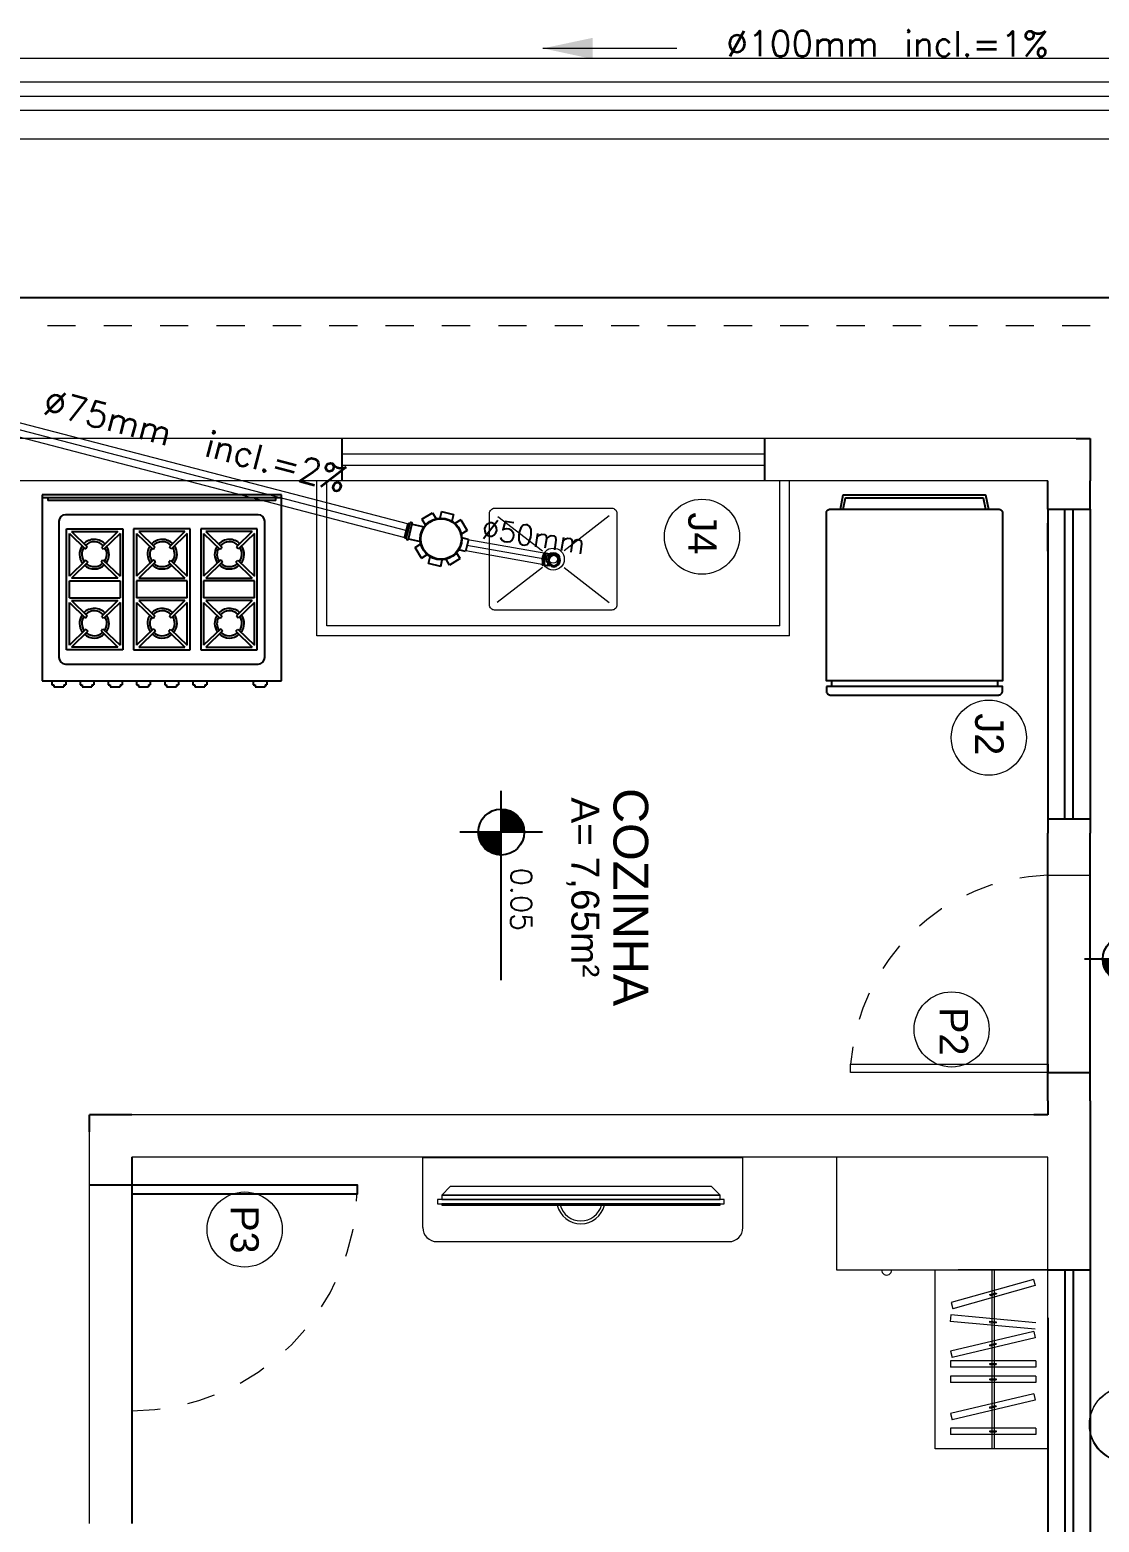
# Model space of a CAD drawing. Header units: millimetres. Extents: x 1345 to 2117, y 1214 to 1365.
# Drawn here: x 1955.26 to 1959.05, y 1255.8 to 1261.1 of the extents above; entities that cross this region are included whole.
import ezdxf
from ezdxf.enums import TextEntityAlignment as Align

# ---------------------------------------------------------------- set-up
doc = ezdxf.new("R2010")
doc.units = ezdxf.units.MM
doc.header["$LTSCALE"] = 0.5
doc.linetypes.add('HIDDEN2', pattern=[0.1875, 0.125, -0.0625])
for name, color, linetype in [('02', 2, 'Continuous'), ('ARCO', 7, 'HIDDEN2'), ('CONEXAO_ESGOTO', 7, 'Continuous'), ('DETALHE_CONEXAO_EG', 3, 'Continuous'), ('DIVERSOS', 4, 'Continuous'), ('ESQUADRIA', 3, 'Continuous'), ('ESQUADRIAS', 3, 'Continuous'), ('MOBIL-I', 251, 'Continuous'), ('parede', 2, 'Continuous'), ('PISO', 8, 'Continuous'), ('TEXTO2', 3, 'Continuous'), ('TUBULAÇÃO_ESGOTO', 6, 'Continuous'), ('TXT_0', 7, 'Continuous'), ('TXT_1', 3, 'Continuous')]:
    doc.layers.add(name, color=color, linetype=linetype)
doc.styles.add('ADITIVOCAD', font='ROMANS.shx')
doc.styles.add('ROMANS', font='romans', dxfattribs={"height": 0.1})
doc.styles.add('SANSSERIF', font='sas_____.pfb', dxfattribs={"height": 1})
doc.styles.get("Standard").update_dxf_attribs({"font": 'arial.ttf'})

# ---------------------------------------------------------------- blocks, each defined once
blk = doc.blocks.new('ADC_PE_AB1')
blk.add_lwpolyline([(0, -0.03), (1, -0.03), (1, 0), (0, 0)], close=True)
at = {"flags": 8}
blk.add_attdef('$PORTA', text='', height=0.09, dxfattribs=at).set_placement((0.5, -0.1569), align=Align.MIDDLE)
blk = doc.blocks.new('ADC_MCOZ_03')
for p, q in [((-0.2944, -0.66), (-0.2944, -0.68)), ((0.2944, -0.66), (0.2944, -0.68))]:
    blk.add_line(p, q)
for points in [[(-0.2625, -0.05), (-0.2525, 0), (0.2525, 0), (0.2625, -0.05)], [(-0.2523, -0.05), (-0.2443, -0.01), (0.2443, -0.01), (0.2523, -0.05)]]:
    blk.add_lwpolyline(points)
for points in [[(0.2984, -0.05, -0.414214), (0.3125, -0.0641), (0.3125, -0.66), (-0.3125, -0.66), (-0.3125, -0.0641, -0.414214), (-0.2984, -0.05)], [(-0.3125, -0.68), (-0.3125, -0.6959, 0.414214), (-0.2984, -0.71), (0.2984, -0.71, 0.414214), (0.3125, -0.6959), (0.3125, -0.68)]]:
    blk.add_lwpolyline(points, format="xyb", close=True)
blk = doc.blocks.new('ADC_MCOZ_19')
for p, q in [((-0.425, 0), (-0.425, -0.66)), ((0.425, 0), (-0.425, 0)), ((0.425, -0.66), (0.425, 0)), ((0.425, -0.01), (-0.425, -0.01)), ((-0.405, -0.01), (-0.405, -0.02)), ((0.405, -0.02), (-0.405, -0.02)), ((0.405, -0.02), (0.405, -0.01)), ((-0.365, -0.0934), (-0.365, -0.5766)), ((0.3416, -0.07), (-0.3416, -0.07)), ((0.365, -0.5766), (0.365, -0.0934)), ((-0.3382, -0.55), (-0.3382, -0.12)), ((-0.3382, -0.12), (-0.1382, -0.12)), ((-0.3282, -0.2885), (-0.3282, -0.1365)), ((-0.3282, -0.1365), (-0.271, -0.1919)), ((-0.3203, -0.13), (-0.2648, -0.184)), ((-0.3203, -0.13), (-0.156, -0.13)), ((-0.156, -0.13), (-0.2132, -0.1854)), ((-0.1482, -0.1365), (-0.2074, -0.1936)), ((-0.1482, -0.1365), (-0.1482, -0.2885)), ((-0.1382, -0.12), (-0.1382, -0.55)), ((-0.1, -0.12), (-0.1, -0.55)), ((0.1, -0.12), (-0.1, -0.12)), ((-0.09, -0.1365), (-0.09, -0.2885)), ((-0.09, -0.1365), (-0.0308, -0.1936)), ((-0.0821, -0.13), (-0.025, -0.1854)), ((0.0821, -0.13), (-0.0821, -0.13)), ((0.0821, -0.13), (0.0267, -0.184)), ((0.09, -0.1365), (0.0329, -0.1919)), ((0.09, -0.2885), (0.09, -0.1365)), ((0.1, -0.55), (0.1, -0.12)), ((0.1382, -0.12), (0.1382, -0.55)), ((0.3382, -0.12), (0.1382, -0.12)), ((0.1482, -0.1365), (0.2074, -0.1936)), ((0.1482, -0.1365), (0.1482, -0.2885)), ((0.156, -0.13), (0.2132, -0.1854)), ((0.3203, -0.13), (0.156, -0.13)), ((0.3203, -0.13), (0.2648, -0.184)), ((0.3282, -0.1365), (0.271, -0.1919)), ((0.3282, -0.2885), (0.3282, -0.1365)), ((0.3382, -0.55), (0.3382, -0.12)), ((-0.2692, -0.2316), (-0.3282, -0.2885)), ((-0.2622, -0.2389), (-0.3203, -0.295)), ((-0.2156, -0.2376), (-0.156, -0.295)), ((-0.2091, -0.23), (-0.1482, -0.2885)), ((-0.0291, -0.23), (-0.09, -0.2885)), ((-0.0226, -0.2376), (-0.0821, -0.295)), ((0.0241, -0.2389), (0.0821, -0.295)), ((0.031, -0.2316), (0.09, -0.2885)), ((0.2091, -0.23), (0.1482, -0.2885)), ((0.2156, -0.2376), (0.156, -0.295)), ((0.2622, -0.2389), (0.3203, -0.295)), ((0.2692, -0.2316), (0.3282, -0.2885)), ((-0.3282, -0.305), (-0.1482, -0.305)), ((-0.3282, -0.365), (-0.3282, -0.305)), ((-0.156, -0.295), (-0.3203, -0.295)), ((-0.1482, -0.305), (-0.1482, -0.365)), ((0.09, -0.305), (-0.09, -0.305)), ((-0.09, -0.305), (-0.09, -0.365)), ((-0.0821, -0.295), (0.0821, -0.295)), ((0.09, -0.365), (0.09, -0.305)), ((0.1482, -0.305), (0.1482, -0.365)), ((0.3282, -0.305), (0.1482, -0.305)), ((0.156, -0.295), (0.3203, -0.295)), ((0.3282, -0.365), (0.3282, -0.305)), ((-0.3282, -0.365), (-0.1482, -0.365)), ((0.09, -0.365), (-0.09, -0.365)), ((0.3282, -0.365), (0.1482, -0.365)), ((-0.3282, -0.3815), (-0.271, -0.4369)), ((-0.3282, -0.5335), (-0.3282, -0.3815)), ((-0.3203, -0.375), (-0.2648, -0.429)), ((-0.3203, -0.375), (-0.156, -0.375)), ((-0.156, -0.375), (-0.2132, -0.4304)), ((-0.1482, -0.3815), (-0.2074, -0.4386)), ((-0.1482, -0.3815), (-0.1482, -0.5335)), ((-0.09, -0.3815), (-0.0308, -0.4386)), ((-0.09, -0.3815), (-0.09, -0.5335)), ((0.0821, -0.375), (-0.0821, -0.375)), ((-0.0821, -0.375), (-0.025, -0.4304)), ((0.0821, -0.375), (0.0267, -0.429)), ((0.09, -0.3815), (0.0329, -0.4369)), ((0.09, -0.5335), (0.09, -0.3815)), ((0.1482, -0.3815), (0.1482, -0.5335)), ((0.1482, -0.3815), (0.2074, -0.4386)), ((0.156, -0.375), (0.2132, -0.4304)), ((0.3203, -0.375), (0.156, -0.375)), ((0.3203, -0.375), (0.2648, -0.429)), ((0.3282, -0.3815), (0.271, -0.4369)), ((0.3282, -0.5335), (0.3282, -0.3815)), ((-0.2692, -0.4766), (-0.3282, -0.5335)), ((-0.2091, -0.475), (-0.1482, -0.5335)), ((-0.0291, -0.475), (-0.09, -0.5335)), ((0.031, -0.4766), (0.09, -0.5335)), ((0.2091, -0.475), (0.1482, -0.5335)), ((0.2692, -0.4766), (0.3282, -0.5335)), ((-0.2622, -0.4839), (-0.3203, -0.54)), ((-0.2156, -0.4826), (-0.156, -0.54)), ((-0.0226, -0.4826), (-0.0821, -0.54)), ((0.0241, -0.4839), (0.0821, -0.54)), ((0.2156, -0.4826), (0.156, -0.54)), ((0.2622, -0.4839), (0.3203, -0.54)), ((-0.1382, -0.55), (-0.3382, -0.55)), ((-0.156, -0.54), (-0.3203, -0.54)), ((-0.1, -0.55), (0.1, -0.55)), ((-0.0821, -0.54), (0.0821, -0.54)), ((0.1382, -0.55), (0.3382, -0.55)), ((0.156, -0.54), (0.3203, -0.54)), ((-0.3416, -0.6), (0.3416, -0.6)), ((-0.425, -0.66), (0.425, -0.66)), ((-0.3899, -0.66), (-0.3899, -0.674)), ((-0.3899, -0.674), (-0.3829, -0.674)), ((-0.3829, -0.674), (-0.3829, -0.681)), ((-0.3829, -0.681), (-0.3479, -0.681)), ((-0.3479, -0.674), (-0.3479, -0.681)), ((-0.3479, -0.674), (-0.3409, -0.674)), ((-0.3409, -0.66), (-0.3409, -0.674)), ((-0.2899, -0.66), (-0.2899, -0.674)), ((-0.2899, -0.674), (-0.2829, -0.674)), ((-0.2829, -0.674), (-0.2829, -0.681)), ((-0.2829, -0.681), (-0.2479, -0.681)), ((-0.2479, -0.674), (-0.2479, -0.681)), ((-0.2479, -0.674), (-0.2409, -0.674)), ((-0.2409, -0.66), (-0.2409, -0.674)), ((-0.1899, -0.66), (-0.1899, -0.674)), ((-0.1899, -0.674), (-0.1829, -0.674)), ((-0.1829, -0.674), (-0.1829, -0.681)), ((-0.1829, -0.681), (-0.1479, -0.681)), ((-0.1479, -0.674), (-0.1479, -0.681)), ((-0.1479, -0.674), (-0.1409, -0.674)), ((-0.1409, -0.66), (-0.1409, -0.674)), ((-0.0899, -0.66), (-0.0899, -0.674)), ((-0.0899, -0.674), (-0.0829, -0.674)), ((-0.0829, -0.674), (-0.0829, -0.681)), ((-0.0829, -0.681), (-0.0479, -0.681)), ((-0.0479, -0.674), (-0.0479, -0.681)), ((-0.0479, -0.674), (-0.0409, -0.674)), ((-0.0409, -0.66), (-0.0409, -0.674)), ((0.0101, -0.66), (0.0101, -0.674)), ((0.0101, -0.674), (0.0171, -0.674)), ((0.0171, -0.674), (0.0171, -0.681)), ((0.0171, -0.681), (0.0521, -0.681)), ((0.0521, -0.674), (0.0521, -0.681)), ((0.0521, -0.674), (0.0591, -0.674)), ((0.0591, -0.66), (0.0591, -0.674)), ((0.1101, -0.66), (0.1101, -0.674)), ((0.1101, -0.674), (0.1171, -0.674)), ((0.1171, -0.674), (0.1171, -0.681)), ((0.1171, -0.681), (0.1521, -0.681)), ((0.1521, -0.674), (0.1521, -0.681)), ((0.1521, -0.674), (0.1591, -0.674)), ((0.1591, -0.66), (0.1591, -0.674)), ((0.3241, -0.66), (0.3241, -0.674)), ((0.3241, -0.674), (0.3311, -0.674)), ((0.3311, -0.674), (0.3311, -0.681)), ((0.3311, -0.681), (0.3661, -0.681)), ((0.3661, -0.674), (0.3661, -0.681)), ((0.3661, -0.674), (0.3731, -0.674)), ((0.3731, -0.66), (0.3731, -0.674))]:
    blk.add_line(p, q)
for centre, radius, start, end in [((-0.3416, -0.0934), 0.0234, 90, 180), ((0.3416, -0.0934), 0.0234, 360, 90), ((-0.2397, -0.2103), 0.0525, 42.0892, 135.793), ((0.0015, -0.2103), 0.0525, 44.207, 137.9108), ((0.2397, -0.2103), 0.0525, 44.207, 137.9108), ((-0.2397, -0.2103), 0.0525, 146.7284, 216.956), ((-0.2397, -0.2103), 0.0442, 147.9107, 216.4727), ((-0.2397, -0.2103), 0.0364, 133.7108, 149.5156), ((-0.2397, -0.2103), 0.0442, 42.5726, 134.909), ((-0.2397, -0.2103), 0.0364, 27.382, 43.227), ((-0.2397, -0.2103), 0.0442, 326.0457, 29.5488), ((-0.2397, -0.2103), 0.0525, 325.1618, 31.1407), ((0.0015, -0.2103), 0.0525, 148.8593, 214.8382), ((0.0015, -0.2103), 0.0442, 150.4512, 213.9543), ((0.0015, -0.2103), 0.0442, 45.091, 137.4274), ((0.0015, -0.2103), 0.0364, 136.773, 152.618), ((0.0015, -0.2103), 0.0364, 30.4844, 46.2892), ((0.0015, -0.2103), 0.0442, 323.5273, 32.0893), ((0.0015, -0.2103), 0.0525, 323.044, 33.2716), ((0.2397, -0.2103), 0.0525, 148.8593, 214.8382), ((0.2397, -0.2103), 0.0442, 150.4512, 213.9543), ((0.2397, -0.2103), 0.0442, 45.091, 137.4274), ((0.2397, -0.2103), 0.0364, 136.773, 152.618), ((0.2397, -0.2103), 0.0364, 30.4844, 46.2892), ((0.2397, -0.2103), 0.0442, 323.5273, 32.0893), ((0.2397, -0.2103), 0.0525, 323.044, 33.2716), ((-0.2397, -0.2103), 0.0525, 227.9045, 314.2264), ((-0.2397, -0.2103), 0.0364, 215.8183, 231.6632), ((-0.2397, -0.2103), 0.0442, 229.4965, 313.0441), ((-0.2397, -0.2103), 0.0364, 311.4391, 327.244), ((0.0015, -0.2103), 0.0525, 225.7736, 312.0955), ((0.0015, -0.2103), 0.0364, 212.756, 228.5609), ((0.0015, -0.2103), 0.0442, 226.9559, 310.5035), ((0.0015, -0.2103), 0.0364, 308.3368, 324.1817), ((0.2397, -0.2103), 0.0525, 225.7736, 312.0955), ((0.2397, -0.2103), 0.0364, 212.756, 228.5609), ((0.2397, -0.2103), 0.0442, 226.9559, 310.5035), ((0.2397, -0.2103), 0.0364, 308.3368, 324.1817), ((-0.2397, -0.4553), 0.0525, 42.0892, 135.793), ((-0.2397, -0.4553), 0.0442, 42.5726, 134.909), ((0.0015, -0.4553), 0.0525, 44.207, 137.9108), ((0.0015, -0.4553), 0.0442, 45.091, 137.4274), ((0.2397, -0.4553), 0.0525, 44.207, 137.9108), ((0.2397, -0.4553), 0.0442, 45.091, 137.4274), ((-0.2397, -0.4553), 0.0525, 146.7284, 216.956), ((-0.2397, -0.4553), 0.0442, 147.9107, 216.4727), ((-0.2397, -0.4553), 0.0364, 133.7108, 149.5156), ((-0.2397, -0.4553), 0.0364, 215.8183, 231.6632), ((-0.2397, -0.4553), 0.0364, 311.4391, 327.244), ((-0.2397, -0.4553), 0.0364, 27.382, 43.227), ((-0.2397, -0.4553), 0.0442, 326.0457, 29.5488), ((-0.2397, -0.4553), 0.0525, 325.1618, 31.1407), ((0.0015, -0.4553), 0.0525, 148.8593, 214.8382), ((0.0015, -0.4553), 0.0442, 150.4512, 213.9543), ((0.0015, -0.4553), 0.0364, 136.773, 152.618), ((0.0015, -0.4553), 0.0364, 212.756, 228.5609), ((0.0015, -0.4553), 0.0364, 308.3368, 324.1817), ((0.0015, -0.4553), 0.0364, 30.4844, 46.2892), ((0.0015, -0.4553), 0.0442, 323.5273, 32.0893), ((0.0015, -0.4553), 0.0525, 323.044, 33.2716), ((0.2397, -0.4553), 0.0525, 148.8593, 214.8382), ((0.2397, -0.4553), 0.0442, 150.4512, 213.9543), ((0.2397, -0.4553), 0.0364, 136.773, 152.618), ((0.2397, -0.4553), 0.0364, 212.756, 228.5609), ((0.2397, -0.4553), 0.0364, 308.3368, 324.1817), ((0.2397, -0.4553), 0.0364, 30.4844, 46.2892), ((0.2397, -0.4553), 0.0442, 323.5273, 32.0893), ((0.2397, -0.4553), 0.0525, 323.044, 33.2716), ((-0.2397, -0.4553), 0.0525, 227.9045, 314.2264), ((-0.2397, -0.4553), 0.0442, 229.4965, 313.0441), ((0.0015, -0.4553), 0.0525, 225.7736, 312.0955), ((0.0015, -0.4553), 0.0442, 226.9559, 310.5035), ((0.2397, -0.4553), 0.0525, 225.7736, 312.0955), ((0.2397, -0.4553), 0.0442, 226.9559, 310.5035), ((-0.3416, -0.5766), 0.0234, 180, 270), ((0.3416, -0.5766), 0.0234, 270, 360)]:
    blk.add_arc(centre, radius, start, end)
blk = doc.blocks.new('Adc_nivelpl')
h = blk.add_hatch()
h.set_pattern_fill('_U', color=256, scale=0.005, angle=45, style=0, double=1)
h.set_pattern_definition([(45, (-5.8772514, -3.5161936), (-0.003535534, 0.003535534), []), (135, (-5.8772514, -3.5161936), (-0.003535534, -0.003535534), [])])
h.paths.add_polyline_path([(0.1954, -0.0865, 0.414214), (0.0865, -0.1954), (0.1954, -0.1954)])
h.paths.add_polyline_path([(0.1954, -0.1954), (0.1954, -0.3043, 0.414214), (0.3043, -0.1954)])
for p, q in [((0.1954, 0), (0.1954, -0.3908)), ((0.8958, -0.1954), (0, -0.1954))]:
    blk.add_line(p, q)
blk.add_circle((0.1954, -0.1954), 0.1089)
at = {"flags": 8}
blk.add_attdef('NIVEL', (0.3642, -0.1501), '', height=0.1, dxfattribs=at)
blk = doc.blocks.new('Ads_egD_cxs150x150x50-p')
for p, q in [((-0.0825, 0.0514), (-0.0514, 0.0825)), ((-0.0514, 0.0825), (-0.0343, 0.0655)), ((-0.022, 0.0947), (-0.022, 0.0706)), ((-0.022, 0.0947), (0.022, 0.0947)), ((0.022, 0.0947), (0.022, 0.0706)), ((0.0514, 0.0825), (0.0343, 0.0655)), ((0.0514, 0.0825), (0.0825, 0.0514)), ((-0.0947, 0.022), (-0.0706, 0.022)), ((-0.0947, -0.022), (-0.0947, 0.022)), ((-0.0825, 0.0514), (-0.0655, 0.0343)), ((0.0825, 0.0514), (0.0655, 0.0343)), ((0.1124, 0.0268), (0.069, 0.0268)), ((0.1124, 0.0287), (0.1124, -0.0287)), ((0.1175, 0.0312), (0.1148, 0.0312)), ((0.12, 0.0287), (0.12, -0.0287)), ((0.1269, 0.0268), (0.12, 0.0268)), ((0.1269, 0.0268), (0.1269, -0.0268)), ((-0.0947, -0.022), (-0.0706, -0.022)), ((-0.0825, -0.0514), (-0.0655, -0.0343)), ((-0.0514, -0.0825), (-0.0825, -0.0514)), ((0.0825, -0.0514), (0.0514, -0.0825)), ((0.0825, -0.0514), (0.0655, -0.0343)), ((0.1124, -0.0268), (0.069, -0.0268)), ((0.1175, -0.0312), (0.1148, -0.0312)), ((0.1269, -0.0268), (0.12, -0.0268)), ((-0.0514, -0.0825), (-0.0343, -0.0655)), ((-0.022, -0.0947), (-0.022, -0.0706)), ((0.022, -0.0947), (-0.022, -0.0947)), ((0.022, -0.0947), (0.022, -0.0706)), ((0.0514, -0.0825), (0.0343, -0.0655))]:
    blk.add_line(p, q)
for radius in [0.074, 0.072]:
    blk.add_circle((0, 0), radius)
for centre, start, end in [((0.1148, 0.0287), 90, 180), ((0.1175, 0.0287), 360, 90), ((0.1148, -0.0287), 180, 270), ((0.1175, -0.0287), 270, 0)]:
    blk.add_arc(centre, 0.00245, start, end)
blk = doc.blocks.new('Ads_egD_90j40-s')
for p, q in [((0.0096, 0.0202), (0.0174, 0.0202)), ((0.0191, 0.0214), (0.0174, 0.0202)), ((0.0174, 0.0202), (0.0174, 0.014)), ((0.0191, 0.0124), (0.0191, 0.0214)), ((0.0323, 0.0214), (0.0191, 0.0214)), ((0.0343, 0.0223), (0.0323, 0.0214)), ((0.0323, 0.0214), (0.0323, -0.0214)), ((0.0382, 0.0223), (0.0343, 0.0223)), ((0.0343, 0.0223), (0.0343, -0.0223)), ((0.0382, 0.0223), (0.0382, -0.0223)), ((0.0096, -0.0202), (0.0174, -0.0202)), ((0.0174, -0.0202), (0.0174, -0.014)), ((0.0191, -0.0214), (0.0174, -0.0202)), ((0.0191, -0.0124), (0.0191, -0.0214)), ((0.0323, -0.0214), (0.0191, -0.0214)), ((0.0343, -0.0223), (0.0323, -0.0214)), ((0.0382, -0.0223), (0.0343, -0.0223))]:
    blk.add_line(p, q)
for radius in [0.0223, 0.0184]:
    blk.add_circle((0, 0), radius)

msp = doc.modelspace()

# ---------------------------------------------------------------- linework, layer by layer
at = {"color": 8, "linetype": 'ByBlock'}
for p, q in [((1959.5226, 1260.1503), (1954.2558, 1260.1503)), ((1958.9726, 1259.6503), (1959.0226, 1259.6503)), ((1959.0226, 1259.6503), (1959.0226, 1259.5003)), ((1958.8726, 1259.4003), (1958.8726, 1259.5003)), ((1959.0226, 1259.4003), (1959.0226, 1259.5003)), ((1958.8726, 1259.4003), (1958.8726, 1258.4003)), ((1958.8726, 1259.4003), (1959.0226, 1259.4003)), ((1958.9326, 1258.3003), (1958.9326, 1259.4003)), ((1958.9626, 1258.3003), (1958.9626, 1259.4003)), ((1959.0226, 1259.4003), (1959.0226, 1258.4003)), ((1958.8726, 1259.2503), (1958.8726, 1259.3503)), ((1958.8726, 1258.4003), (1958.8726, 1258.2503)), ((1959.0226, 1258.4003), (1959.0226, 1258.2503)), ((1958.8726, 1258.3003), (1959.0226, 1258.3003)), ((1958.8726, 1257.3003), (1958.8726, 1258.2503)), ((1959.0226, 1257.3003), (1959.0226, 1258.2503)), ((1958.8726, 1257.4303), (1958.8726, 1257.4003)), ((1958.8726, 1257.4003), (1959.0226, 1257.4003)), ((1958.8726, 1257.3003), (1958.8726, 1257.2503)), ((1959.0226, 1257.3003), (1959.0226, 1257.1003)), ((1955.4726, 1257.1903), (1955.4726, 1257.2503)), ((1955.6226, 1257.2503), (1955.4726, 1257.2503)), ((1958.8726, 1257.2503), (1958.8226, 1257.2503)), ((1955.6226, 1257.1003), (1955.6226, 1255.8003)), ((1956.6547, 1257.1003), (1957.7904, 1257.1003)), ((1959.0226, 1257.1003), (1959.0226, 1256.7003)), ((1955.6226, 1257.0003), (1955.4726, 1257.0003)), ((1958.8726, 1256.7003), (1959.0226, 1256.7003)), ((1958.9326, 1256.7003), (1958.9326, 1256.5303)), ((1958.9626, 1256.7003), (1958.9626, 1256.5303)), ((1959.0226, 1256.7003), (1959.0226, 1256.5303)), ((1958.8726, 1256.5303), (1958.8726, 1254.9303)), ((1958.9326, 1256.5303), (1958.9326, 1254.9303)), ((1958.9626, 1256.5303), (1958.9626, 1254.9303)), ((1959.0226, 1256.5303), (1959.0226, 1254.9303))]:
    msp.add_line(p, q, dxfattribs=at)
at = {"color": 6, "linetype": 'ByBlock'}
for p, q in [((1956.368, 1259.4999), (1956.368, 1259.6499)), ((1957.868, 1259.4999), (1957.868, 1259.6499))]:
    msp.add_line(p, q, dxfattribs=at)
at = {"lineweight": 18}
for p, q in [((1958.674, 1256.7003), (1958.674, 1256.0652)), ((1958.6816, 1256.7003), (1958.6816, 1256.0652)), ((1958.821, 1256.6662), (1958.5295, 1256.5839)), ((1958.8272, 1256.6444), (1958.5357, 1256.562)), ((1958.821, 1256.6662), (1958.8272, 1256.6444)), ((1958.5295, 1256.5839), (1958.5357, 1256.562)), ((1958.6669, 1256.6129), (1958.6887, 1256.619)), ((1958.668, 1256.6092), (1958.6669, 1256.6129)), ((1958.668, 1256.6092), (1958.6897, 1256.6154)), ((1958.6887, 1256.619), (1958.6897, 1256.6154)), ((1958.5279, 1256.54), (1958.5258, 1256.5174)), ((1958.8295, 1256.5118), (1958.5279, 1256.54)), ((1958.8274, 1256.4892), (1958.5258, 1256.5174)), ((1958.8222, 1256.4811), (1958.5274, 1256.4116)), ((1958.6662, 1256.5138), (1958.6665, 1256.5176)), ((1958.6662, 1256.5138), (1958.6887, 1256.5117)), ((1958.6665, 1256.5176), (1958.6891, 1256.5155)), ((1958.6891, 1256.5155), (1958.6887, 1256.5117)), ((1958.8222, 1256.4811), (1958.8274, 1256.459)), ((1958.8274, 1256.459), (1958.5326, 1256.3894)), ((1958.6659, 1256.4345), (1958.6879, 1256.4397)), ((1958.6668, 1256.4308), (1958.6659, 1256.4345)), ((1958.6668, 1256.4308), (1958.6888, 1256.436)), ((1958.6879, 1256.4397), (1958.6888, 1256.436)), ((1958.8293, 1256.3773), (1958.5264, 1256.3773)), ((1958.5264, 1256.3773), (1958.5264, 1256.3546)), ((1958.5274, 1256.4116), (1958.5326, 1256.3894)), ((1958.6665, 1256.3641), (1958.6665, 1256.3679)), ((1958.6665, 1256.3679), (1958.6891, 1256.3679)), ((1958.6891, 1256.3679), (1958.6891, 1256.3641)), ((1958.8293, 1256.3773), (1958.8293, 1256.3546)), ((1958.8293, 1256.3546), (1958.5264, 1256.3546)), ((1958.8293, 1256.3234), (1958.5264, 1256.3234)), ((1958.5264, 1256.3234), (1958.5264, 1256.3007)), ((1958.6665, 1256.3641), (1958.6891, 1256.3641)), ((1958.6665, 1256.3101), (1958.6665, 1256.3139)), ((1958.6665, 1256.3139), (1958.6891, 1256.3139)), ((1958.6891, 1256.3139), (1958.6891, 1256.3101)), ((1958.8293, 1256.3234), (1958.8293, 1256.3007)), ((1958.8293, 1256.3007), (1958.5264, 1256.3007)), ((1958.6665, 1256.3101), (1958.6891, 1256.3101)), ((1958.8222, 1256.26), (1958.5274, 1256.1905)), ((1958.8274, 1256.2379), (1958.5326, 1256.1684)), ((1958.6659, 1256.2135), (1958.6879, 1256.2186)), ((1958.6668, 1256.2098), (1958.6659, 1256.2135)), ((1958.6668, 1256.2098), (1958.6888, 1256.215)), ((1958.6879, 1256.2186), (1958.6888, 1256.215)), ((1958.8222, 1256.26), (1958.8274, 1256.2379)), ((1958.5274, 1256.1905), (1958.5326, 1256.1684)), ((1958.8293, 1256.1384), (1958.5264, 1256.1384)), ((1958.5264, 1256.1384), (1958.5264, 1256.1157)), ((1958.8293, 1256.1157), (1958.5264, 1256.1157)), ((1958.6665, 1256.1252), (1958.6665, 1256.1289)), ((1958.6665, 1256.1289), (1958.6891, 1256.1289)), ((1958.6665, 1256.1252), (1958.6891, 1256.1252)), ((1958.6891, 1256.1289), (1958.6891, 1256.1252)), ((1958.8293, 1256.1384), (1958.8293, 1256.1157))]:
    msp.add_line(p, q, dxfattribs=at)
at = {"layer": '02', "color": 8, "lineweight": 18}
for p, q in [((1958.0226, 1261.0003), (1959.1226, 1261.0003)), ((1953.6906, 1260.7142), (1959.2781, 1260.7142)), ((1958.9726, 1259.6503), (1954.2726, 1259.6503)), ((1958.8726, 1259.5003), (1954.2726, 1259.5003)), ((1955.4726, 1255.8003), (1955.4726, 1257.1903)), ((1958.8726, 1257.1003), (1958.1226, 1257.1003)), ((1958.1226, 1257.1003), (1958.1226, 1256.7003)), ((1958.8726, 1256.0644), (1958.8726, 1257.1003)), ((1958.1226, 1256.7003), (1958.4726, 1256.7003)), ((1958.4726, 1256.0644), (1958.4726, 1256.7003)), ((1958.4726, 1256.7003), (1958.8726, 1256.7003)), ((1958.8726, 1256.7003), (1958.5543, 1256.7003)), ((1958.8726, 1256.0644), (1958.4726, 1256.0644))]:
    msp.add_line(p, q, dxfattribs=at)
msp.add_arc((1958.3003, 1256.6987), 0.0173, 174.5949, 5.4051, dxfattribs=at)
at = {"layer": 'ARCO', "color": 8, "lineweight": 18}
msp.add_line((1959.4226, 1260.0503), (1954.2558, 1260.0503), dxfattribs=at)
for centre, radius, start, end in [((1958.8934, 1257.3779), 0.7227, 91.6504, 175.8407), ((1955.6226, 1257.0003), 0.8, 270, 360)]:
    msp.add_arc(centre, radius, start, end, dxfattribs=at)
at = {"layer": 'CONEXAO_ESGOTO', "lineweight": 18}
msp.add_line((1957.5554, 1261.0347), (1957.0809, 1261.0352), dxfattribs=at)
msp.add_solid([(1957.0809, 1261.0352), (1957.2569, 1260.9975), (1957.2569, 1261.0725)], dxfattribs=at)
at = {"layer": 'ESQUADRIA', "lineweight": 18}
for p, q in [((1957.868, 1259.5949), (1956.368, 1259.5949)), ((1957.868, 1259.5549), (1956.368, 1259.5549))]:
    msp.add_line(p, q, dxfattribs=at)
at = {"layer": 'ESQUADRIAS', "color": 8, "lineweight": 18}
for points in [[(1958.8726, 1258.1503), (1958.8726, 1258.1003), (1959.0226, 1258.1003), (1959.0226, 1258.1503)], [(1958.1726, 1257.4003), (1958.1726, 1257.4303), (1958.8726, 1257.4303)], [(1958.8726, 1257.4003), (1958.8726, 1257.4003), (1958.1726, 1257.4003)]]:
    msp.add_lwpolyline(points, dxfattribs=at)
at = {"layer": 'MOBIL-I', "lineweight": 18}
for p, q in [((1956.2787, 1258.9503), (1956.2787, 1259.5003)), ((1956.3137, 1258.9853), (1956.3137, 1259.5003)), ((1957.9209, 1258.9853), (1957.9209, 1259.5003)), ((1957.9559, 1258.9503), (1957.9559, 1259.5003)), ((1956.9213, 1259.3739), (1957.0787, 1259.2523)), ((1957.3162, 1259.3762), (1957.1559, 1259.2523)), ((1957.0787, 1259.1927), (1956.9184, 1259.0688)), ((1957.1559, 1259.1927), (1957.3162, 1259.0688)), ((1957.9209, 1258.9853), (1956.3137, 1258.9853)), ((1957.9559, 1258.9503), (1956.2787, 1258.9503)), ((1956.6547, 1256.8503), (1956.6547, 1257.1003)), ((1957.7904, 1256.8503), (1957.7904, 1257.1003)), ((1956.7047, 1256.8003), (1957.7404, 1256.8003))]:
    msp.add_line(p, q, dxfattribs=at)
msp.add_lwpolyline([(1957.1667, 1259.4033), (1957.3252, 1259.4033, -0.414214), (1957.3433, 1259.3852), (1957.3433, 1259.0598, -0.414214), (1957.3252, 1259.0417), (1956.9094, 1259.0417, -0.414214), (1956.8913, 1259.0598), (1956.8913, 1259.3852, -0.414214), (1956.9094, 1259.4033), (1957.1667, 1259.4033)], format="xyb", dxfattribs=at)
for points in [[(1956.7064, 1256.9503), (1956.7064, 1256.935), (1957.7244, 1256.935), (1957.7244, 1256.9503)], [(1956.7522, 1256.9961), (1956.7217, 1256.9656), (1957.7091, 1256.9656), (1957.6786, 1256.9961)], [(1956.7217, 1256.9656), (1956.7217, 1256.9503), (1957.7091, 1256.9503), (1957.7091, 1256.9656)], [(1956.7217, 1256.935), (1956.7217, 1256.93), (1957.7091, 1256.93), (1957.7091, 1256.935)]]:
    msp.add_lwpolyline(points, close=True, dxfattribs=at)
for radius in [0.0391, 0.024, 0.0147]:
    msp.add_circle((1957.1173, 1259.2225), radius, dxfattribs=at)
for centre, radius, start, end in [((1957.2154, 1256.9503), 0.0865, 193.6117, 346.3883), ((1957.2154, 1256.9503), 0.0763, 195.4696, 344.5304), ((1956.7047, 1256.8503), 0.05, 180, 270), ((1957.7404, 1256.8503), 0.05, 270, 0)]:
    msp.add_arc(centre, radius, start, end, dxfattribs=at)
at = {"layer": 'parede', "color": 8, "lineweight": 18}
for p, q in [((1954.4226, 1261.0003), (1958.0226, 1261.0003)), ((1958.7818, 1261.0003), (1961.9726, 1261.0003)), ((1958.8226, 1257.2503), (1955.6226, 1257.2503)), ((1958.8226, 1257.1003), (1955.6226, 1257.1003))]:
    msp.add_line(p, q, dxfattribs=at)
at = {"layer": 'PISO', "lineweight": 18}
for centre in [(1957.6451, 1259.3021), (1958.6628, 1258.5889), (1958.5308, 1257.5533), (1956.0226, 1256.8434), (1959.153, 1256.1503), (1959.1538, 1256.1519)]:
    msp.add_circle(centre, 0.1333, dxfattribs=at)
at = {"layer": 'TUBULAÇÃO_ESGOTO', "lineweight": 18}
for p, q in [((1959.2781, 1260.9152), (1951.9234, 1260.9152)), ((1951.9234, 1260.8651), (1959.2781, 1260.8652)), ((1959.2781, 1260.8152), (1951.9234, 1260.8152)), ((1956.605, 1259.3469), (1954.2969, 1259.9475)), ((1956.5924, 1259.2985), (1954.2843, 1259.8991)), ((1957.0906, 1259.2422), (1956.8148, 1259.291)), ((1957.0836, 1259.2028), (1956.8078, 1259.2516))]:
    msp.add_line(p, q, dxfattribs=at)
at = {"layer": 'TUBULAÇÃO_ESGOTO', "linetype": 'ByBlock', "lineweight": 18}
for p, q in [((1956.5987, 1259.3227), (1954.2906, 1259.9233)), ((1957.0871, 1259.2225), (1956.8113, 1259.2713))]:
    msp.add_line(p, q, dxfattribs=at)

# ---------------------------------------------------------------- block references
at = {"layer": 'DETALHE_CONEXAO_EG', "lineweight": 18, "rotation": 166.0923099286817}
msp.add_blockref('Ads_egD_cxs150x150x50-p', (1956.7194, 1259.2941), dxfattribs=at)
at = {"layer": 'DETALHE_CONEXAO_EG', "lineweight": 18, "xscale": -1, "rotation": 350.8391005520374}
msp.add_blockref('Ads_egD_90j40-s', (1957.1196, 1259.2177), dxfattribs=at)
at = {"layer": 'ESQUADRIAS', "color": 8, "lineweight": 18}
ref = msp.add_blockref('ADC_PE_AB1', (1955.6226, 1257.0003), dxfattribs=dict(at, xscale=0.8000000000001819, zscale=0.8000000000001819))
ref.add_attrib('$PORTA', 'P3', dxfattribs={"layer": 'TXT_1', "height": 0.1, "rotation": 270, "flags": 8}).set_placement((1956.0226, 1256.8434), align=Align.MIDDLE)
at = {"layer": 'MOBIL-I', "lineweight": 18}
for name, p in [('ADC_MCOZ_19', (1955.7287, 1259.4503)), ('ADC_MCOZ_03', (1958.3988, 1259.4503))]:
    msp.add_blockref(name, p, dxfattribs=at)
at = {"layer": 'TXT_0', "lineweight": 18}
ref = msp.add_blockref('Adc_nivelpl', (1957.0794, 1258.4003), dxfattribs=dict(at, xscale=0.75, yscale=0.75, zscale=0.75, rotation=270))
ref.add_attrib('NIVEL', '0.05', (1956.9669, 1258.1271), dxfattribs={"height": 0.075, "rotation": 270, "style": 'ADITIVOCAD', "flags": 8})
ref = msp.add_blockref('Adc_nivelpl', (1959.2955, 1257.9494), dxfattribs=dict(at, xscale=0.75, yscale=0.75, zscale=0.75, rotation=270))
ref.add_attrib('NIVEL', '0.04', (1959.183, 1257.6763), dxfattribs={"height": 0.075, "rotation": 270, "style": 'ADITIVOCAD', "flags": 8})

# ---------------------------------------------------------------- texts
at = {"layer": 'CONEXAO_ESGOTO', "lineweight": 18, "style": 'ROMANS'}
for s, height, rotation, p in [(' %%C100mm', 0.09, 359.9495, (1957.9702, 1261.007)), (' %%C75mm', 0.09, 345.2073, (1955.4959, 1259.6897)), (' %%C50mm', 0.072, 351.0904, (1957.0178, 1259.2721))]:
    msp.add_text(s, height=height, rotation=rotation, dxfattribs=at).set_placement(p, align=Align.CENTER)
for s, rotation, p in [('incl.=1%', 359.9495, (1958.3621, 1261.0067)), ('incl.=2%%%', 345.2073, (1955.8748, 1259.5897))]:
    msp.add_text(s, height=0.09, rotation=rotation, dxfattribs=at).set_placement(p)
at = {"layer": 'DIVERSOS', "lineweight": 18, "char_height": 0.10106, "width": 0.373078, "attachment_point": 1, "rotation": 270}
for s, insert in [('{\\C3;J4}', (1957.6976, 1259.3884)), ('{\\C3;J2}', (1958.7153, 1258.6752)), ('{\\C3;P2}', (1958.5895, 1257.6332))]:
    msp.add_mtext(s, dxfattribs=dict(at, insert=insert))
at = {"layer": 'TEXTO2', "color": 8, "lineweight": 18, "style": 'SANSSERIF'}
msp.add_text('COZINHA', height=0.12312, rotation=270, dxfattribs=at).set_placement((1957.3311, 1258.4099))
at = {"layer": 'TXT_0', "lineweight": 18, "style": 'SANSSERIF'}
msp.add_text('A= 7,65m²', height=0.0985, rotation=270, dxfattribs=at).set_placement((1957.1819, 1258.377))

doc.saveas('drawing.dxf')
